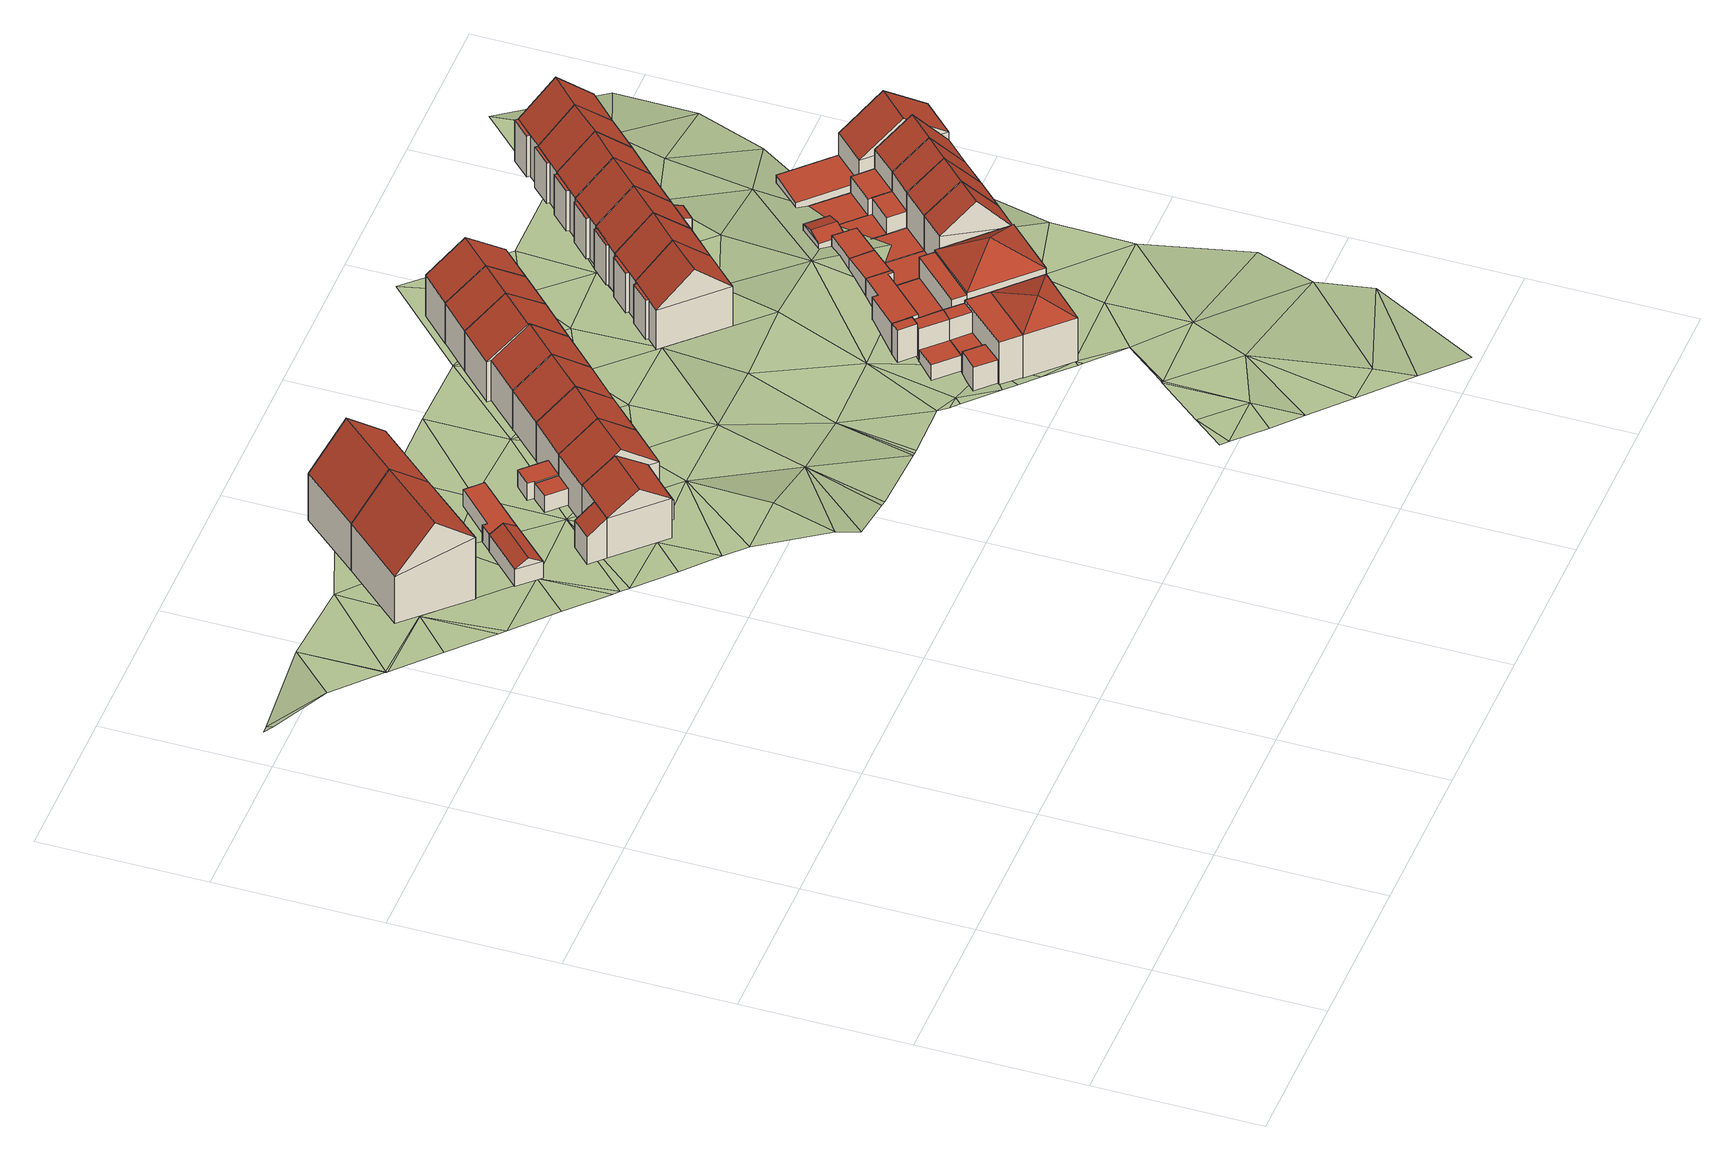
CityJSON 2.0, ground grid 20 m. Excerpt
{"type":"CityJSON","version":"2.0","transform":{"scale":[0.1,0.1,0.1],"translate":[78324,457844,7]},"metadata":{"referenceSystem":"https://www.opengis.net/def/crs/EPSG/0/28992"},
"CityObjects":{
"building1":{"type":"Building","attributes":{"RelativeEavesHeight":7.63,"AbsoluteEavesHeight":22.33,"RelativeRidgeHeight":12.46,"AbsoluteRidgeHeight":27.16,"roofType":"1030"},"geometry":[{"type":"Solid","lod":"2","boundaries":[[[[0,1,2,3]],[[1,4,5,2]],[[4,6,7,5]],[[6,0,3,7]],[[4,1,8]],[[0,6,9]],[[1,0,9,8]],[[6,4,8,9]],[[3,2,5,7]]]],"semantics":{"surfaces":[{"type":"WallSurface"},{"type":"RoofSurface","Slope":38.98,"Direction":311.74},{"type":"RoofSurface","Slope":51.35,"Direction":131.59},{"type":"GroundSurface"}],"values":[[0,0,0,0,0,0,1,2,3]]}}]},
"building2":{"type":"Building","attributes":{"RelativeEavesHeight":2.38,"AbsoluteEavesHeight":17.11,"RelativeRidgeHeight":3.49,"AbsoluteRidgeHeight":18.22,"roofType":"1030"},"geometry":[{"type":"Solid","lod":"2","boundaries":[[[[10,11,12,13]],[[11,14,15,12]],[[14,16,17,15]],[[16,10,13,17]],[[14,11,18]],[[10,16,19]],[[11,10,19,18]],[[16,14,18,19]],[[13,12,15,17]]]],"semantics":{"surfaces":[{"type":"WallSurface"},{"type":"RoofSurface","Slope":56.16,"Direction":134.65},{"type":"RoofSurface","Slope":55.63,"Direction":314.86},{"type":"GroundSurface"}],"values":[[0,0,0,0,0,0,1,2,3]]}}]},
"building3":{"type":"Building","attributes":{"RelativeEavesHeight":7.59,"AbsoluteEavesHeight":22.33,"RelativeRidgeHeight":12.42,"AbsoluteRidgeHeight":27.16,"roofType":"1030"},"geometry":[{"type":"Solid","lod":"2","boundaries":[[[[1,20,21,2]],[[20,22,23,21]],[[22,4,5,23]],[[4,1,2,5]],[[22,20,24]],[[1,4,8]],[[20,1,8,24]],[[4,22,24,8]],[[2,21,23,5]]]],"semantics":{"surfaces":[{"type":"WallSurface"},{"type":"RoofSurface","Slope":38.83,"Direction":311.74},{"type":"RoofSurface","Slope":51.2,"Direction":131.59},{"type":"GroundSurface"}],"values":[[0,0,0,0,0,0,1,2,3]]}}]},
"building4":{"type":"Building","children":["building4-1","building4-2","building4-3","building4-4"]},
"building4-1":{"type":"BuildingPart","attributes":{"RelativeEavesHeight":3.01,"AbsoluteEavesHeight":17.7,"RelativeRidgeHeight":3.29,"AbsoluteRidgeHeight":17.98,"roofType":"1010"},"parents":["building4"],"geometry":[{"type":"Solid","lod":"2","boundaries":[[[[25,26,27,28]],[[26,29,30,27]],[[29,31,32,30]],[[31,25,28,32]],[[31,29,26,25]],[[28,27,30,32]]]],"semantics":{"surfaces":[{"type":"WallSurface"},{"type":"RoofSurface","Slope":69.31,"Direction":135.08},{"type":"GroundSurface"}],"values":[[0,0,0,0,1,2]]}}]},
"building4-2":{"type":"BuildingPart","attributes":{"RelativeEavesHeight":5.65,"AbsoluteEavesHeight":20.35,"RelativeRidgeHeight":8.26,"AbsoluteRidgeHeight":22.96,"roofType":"1030"},"parents":["building4"],"geometry":[{"type":"Solid","lod":"2","boundaries":[[[[33,34,35,32]],[[34,36,37,35]],[[36,38,39,37]],[[38,33,32,39]],[[36,34,40]],[[33,38,41]],[[34,33,41,40]],[[38,36,40,41]],[[32,35,37,39]]]],"semantics":{"surfaces":[{"type":"WallSurface"},{"type":"RoofSurface","Slope":55.74,"Direction":134.95},{"type":"RoofSurface","Slope":55.74,"Direction":314.77},{"type":"GroundSurface"}],"values":[[0,0,0,0,0,0,1,2,3]]}}]},
"building4-3":{"type":"BuildingPart","attributes":{"RelativeEavesHeight":3.17,"AbsoluteEavesHeight":17.91,"RelativeRidgeHeight":3.17,"AbsoluteRidgeHeight":17.91,"roofType":"1000"},"parents":["building4"],"geometry":[{"type":"Solid","lod":"2","boundaries":[[[[42,43,44,45]],[[43,46,47,44]],[[46,48,49,47]],[[48,42,45,49]],[[48,46,43,42]],[[45,44,47,49]]]],"semantics":{"surfaces":[{"type":"WallSurface"},{"type":"RoofSurface","Slope":90,"Direction":0},{"type":"GroundSurface"}],"values":[[0,0,0,0,1,2]]}}]},
"building4-4":{"type":"BuildingPart","attributes":{"RelativeEavesHeight":4.71,"AbsoluteEavesHeight":19.43,"RelativeRidgeHeight":5.63,"AbsoluteRidgeHeight":20.35,"roofType":"1010"},"parents":["building4"],"geometry":[{"type":"Solid","lod":"2","boundaries":[[[[50,36,37,45]],[[36,51,52,37]],[[51,53,54,52]],[[53,50,45,54]],[[53,51,36,50]],[[45,37,52,54]]]],"semantics":{"surfaces":[{"type":"WallSurface"},{"type":"RoofSurface","Slope":52.62,"Direction":314.64},{"type":"GroundSurface"}],"values":[[0,0,0,0,1,2]]}}]},
"building5":{"type":"Building","attributes":{"RelativeEavesHeight":2.33,"AbsoluteEavesHeight":17.11,"RelativeRidgeHeight":2.33,"AbsoluteRidgeHeight":17.11,"roofType":"1000"},"geometry":[{"type":"Solid","lod":"2","boundaries":[[[[55,56,57,58]],[[56,59,60,57]],[[59,61,62,60]],[[61,10,63,62]],[[10,16,64,63]],[[16,55,58,64]],[[16,10,61,59,56,55]],[[58,57,60,62,63,64]]]],"semantics":{"surfaces":[{"type":"WallSurface"},{"type":"RoofSurface","Slope":90,"Direction":0},{"type":"GroundSurface"}],"values":[[0,0,0,0,0,0,1,2]]}}]},
"building6":{"type":"Building","children":["building6-1","building6-2"]},
"building6-1":{"type":"BuildingPart","attributes":{"RelativeEavesHeight":5.39,"AbsoluteEavesHeight":20.05,"RelativeRidgeHeight":8.92,"AbsoluteRidgeHeight":23.58,"roofType":"1030"},"parents":["building6"],"geometry":[{"type":"Solid","lod":"2","boundaries":[[[[65,66,28,67]],[[66,68,39,28]],[[68,69,70,39]],[[69,65,67,70]],[[68,66,71]],[[65,69,72]],[[66,65,72,71]],[[69,68,71,72]],[[67,28,39,70]]]],"semantics":{"surfaces":[{"type":"WallSurface"},{"type":"RoofSurface","Slope":52.41,"Direction":135.01},{"type":"RoofSurface","Slope":52.41,"Direction":314.79},{"type":"GroundSurface"}],"values":[[0,0,0,0,0,0,1,2,3]]}}]},
"building6-2":{"type":"BuildingPart","attributes":{"RelativeEavesHeight":2.35,"AbsoluteEavesHeight":17.11,"RelativeRidgeHeight":2.35,"AbsoluteRidgeHeight":17.11,"roofType":"1000"},"parents":["building6"],"geometry":[{"type":"Solid","lod":"2","boundaries":[[[[73,74,75,76]],[[74,77,78,75]],[[77,79,80,78]],[[79,73,76,80]],[[79,77,74,73]],[[76,75,78,80]]]],"semantics":{"surfaces":[{"type":"WallSurface"},{"type":"RoofSurface","Slope":90,"Direction":0},{"type":"GroundSurface"}],"values":[[0,0,0,0,1,2]]}}]},
"building7":{"type":"Building","children":["building7-1","building7-2"]},
"building7-1":{"type":"BuildingPart","attributes":{"RelativeEavesHeight":5.42,"AbsoluteEavesHeight":20.05,"RelativeRidgeHeight":8.94,"AbsoluteRidgeHeight":23.58,"roofType":"1030"},"parents":["building7"],"geometry":[{"type":"Solid","lod":"2","boundaries":[[[[81,65,82,83]],[[65,69,84,82]],[[69,85,86,84]],[[85,81,83,86]],[[69,65,72]],[[81,85,87]],[[65,81,87,72]],[[85,69,72,87]],[[83,82,84,86]]]],"semantics":{"surfaces":[{"type":"WallSurface"},{"type":"RoofSurface","Slope":52.45,"Direction":135.22},{"type":"RoofSurface","Slope":52.45,"Direction":315.19},{"type":"GroundSurface"}],"values":[[0,0,0,0,0,0,1,2,3]]}}]},
"building7-2":{"type":"BuildingPart","attributes":{"RelativeEavesHeight":2.43,"AbsoluteEavesHeight":17.19,"RelativeRidgeHeight":2.43,"AbsoluteRidgeHeight":17.19,"roofType":"1000"},"parents":["building7"],"geometry":[{"type":"Solid","lod":"2","boundaries":[[[[88,89,78,80]],[[89,90,91,78]],[[90,92,93,91]],[[92,94,95,93]],[[94,96,97,95]],[[96,88,80,97]],[[96,94,92,90,89,88]],[[80,78,91,93,95,97]]]],"semantics":{"surfaces":[{"type":"WallSurface"},{"type":"RoofSurface","Slope":90,"Direction":0},{"type":"GroundSurface"}],"values":[[0,0,0,0,0,0,1,2]]}}]},
"building8":{"type":"Building","attributes":{"RelativeEavesHeight":5.46,"AbsoluteEavesHeight":20.05,"RelativeRidgeHeight":8.98,"AbsoluteRidgeHeight":23.58,"roofType":"1030"},"geometry":[{"type":"Solid","lod":"2","boundaries":[[[[98,81,83,99]],[[81,85,86,83]],[[85,100,101,86]],[[100,98,99,101]],[[85,81,87]],[[98,100,102]],[[81,98,102,87]],[[100,85,87,102]],[[99,83,86,101]]]],"semantics":{"surfaces":[{"type":"WallSurface"},{"type":"RoofSurface","Slope":52.46,"Direction":135.22},{"type":"RoofSurface","Slope":52.46,"Direction":315.19},{"type":"GroundSurface"}],"values":[[0,0,0,0,0,0,1,2,3]]}}]},
"building9":{"type":"Building","attributes":{"RelativeEavesHeight":5.56,"AbsoluteEavesHeight":20.05,"RelativeRidgeHeight":9.08,"AbsoluteRidgeHeight":23.58,"roofType":"1030"},"geometry":[{"type":"Solid","lod":"2","boundaries":[[[[103,98,104,105]],[[98,100,106,104]],[[100,107,108,106]],[[107,103,105,108]],[[100,98,102]],[[103,107,109]],[[98,103,109,102]],[[107,100,102,109]],[[105,104,106,108]]]],"semantics":{"surfaces":[{"type":"WallSurface"},{"type":"RoofSurface","Slope":52.49,"Direction":135.19},{"type":"RoofSurface","Slope":52.49,"Direction":315.11},{"type":"GroundSurface"}],"values":[[0,0,0,0,0,0,1,2,3]]}}]},
"building10":{"type":"Building","attributes":{"RelativeEavesHeight":5.61,"AbsoluteEavesHeight":20.05,"RelativeRidgeHeight":9.13,"AbsoluteRidgeHeight":23.58,"roofType":"1030"},"geometry":[{"type":"Solid","lod":"2","boundaries":[[[[110,111,112,113]],[[111,114,115,112]],[[114,103,116,115]],[[103,110,113,116]],[[114,111,117]],[[110,103,118]],[[111,110,118,117]],[[103,114,117,118]],[[113,112,115,116]]]],"semantics":{"surfaces":[{"type":"WallSurface"},{"type":"RoofSurface","Slope":53.82,"Direction":315.38},{"type":"RoofSurface","Slope":53.82,"Direction":135.28},{"type":"GroundSurface"}],"values":[[0,0,0,0,0,0,1,2,3]]}}]},
"building11":{"type":"Building","attributes":{"RelativeEavesHeight":5.67,"AbsoluteEavesHeight":20.05,"RelativeRidgeHeight":9.19,"AbsoluteRidgeHeight":23.58,"roofType":"1030"},"geometry":[{"type":"Solid","lod":"2","boundaries":[[[[111,119,120,112]],[[119,121,122,120]],[[121,114,115,122]],[[114,111,112,115]],[[121,119,123]],[[111,114,117]],[[119,111,117,123]],[[114,121,123,117]],[[112,120,122,115]]]],"semantics":{"surfaces":[{"type":"WallSurface"},{"type":"RoofSurface","Slope":53.78,"Direction":315.4},{"type":"RoofSurface","Slope":53.78,"Direction":135.34},{"type":"GroundSurface"}],"values":[[0,0,0,0,0,0,1,2,3]]}}]},
"building12":{"type":"Building","attributes":{"RelativeEavesHeight":5.7,"AbsoluteEavesHeight":20.05,"RelativeRidgeHeight":9.23,"AbsoluteRidgeHeight":23.58,"roofType":"1030"},"geometry":[{"type":"Solid","lod":"2","boundaries":[[[[124,121,125,126]],[[121,119,127,125]],[[119,128,129,127]],[[128,124,126,129]],[[119,121,123]],[[124,128,130]],[[121,124,130,123]],[[128,119,123,130]],[[126,125,127,129]]]],"semantics":{"surfaces":[{"type":"WallSurface"},{"type":"RoofSurface","Slope":53.74,"Direction":135.35},{"type":"RoofSurface","Slope":53.74,"Direction":315.44},{"type":"GroundSurface"}],"values":[[0,0,0,0,0,0,1,2,3]]}}]},
"building13":{"type":"Building","children":["building13-1","building13-2"]},
"building13-1":{"type":"BuildingPart","attributes":{"RelativeEavesHeight":5.61,"AbsoluteEavesHeight":19.98,"RelativeRidgeHeight":9.71,"AbsoluteRidgeHeight":24.08,"roofType":"1030"},"parents":["building13"],"geometry":[{"type":"Solid","lod":"2","boundaries":[[[[131,132,133,134]],[[132,135,136,133]],[[135,137,138,136]],[[137,131,134,138]],[[135,132,139]],[[131,137,140]],[[132,131,140,139]],[[137,135,139,140]],[[134,133,136,138]]]],"semantics":{"surfaces":[{"type":"WallSurface"},{"type":"RoofSurface","Slope":47.66,"Direction":135.17},{"type":"RoofSurface","Slope":47.66,"Direction":315.17},{"type":"GroundSurface"}],"values":[[0,0,0,0,0,0,1,2,3]]}}]},
"building13-2":{"type":"BuildingPart","attributes":{"RelativeEavesHeight":5.5,"AbsoluteEavesHeight":19.98,"RelativeRidgeHeight":5.5,"AbsoluteRidgeHeight":19.98,"roofType":"1000"},"parents":["building13"],"geometry":[{"type":"Solid","lod":"2","boundaries":[[[[141,142,143,144]],[[142,145,146,143]],[[145,147,148,146]],[[147,141,144,148]],[[147,145,142,141]],[[144,143,146,148]]]],"semantics":{"surfaces":[{"type":"WallSurface"},{"type":"RoofSurface","Slope":90,"Direction":307.63},{"type":"GroundSurface"}],"values":[[0,0,0,0,1,2]]}}]},
"building14":{"type":"Building","children":["building14-1","building14-2","building14-3","building14-4","building14-5","building14-6","building14-7","building14-8"]},
"building14-1":{"type":"BuildingPart","attributes":{"RelativeEavesHeight":6.04,"AbsoluteEavesHeight":13.98,"RelativeRidgeHeight":8,"AbsoluteRidgeHeight":15.94,"roofType":"1120"},"parents":["building14"],"geometry":[{"type":"Solid","lod":"2","boundaries":[[[[149,150,151,152]],[[150,153,154,151]],[[153,155,156,154]],[[155,149,152,156]],[[150,149,157]],[[153,150,157]],[[155,153,157]],[[149,155,157]],[[152,151,154,156]]]],"semantics":{"surfaces":[{"type":"WallSurface"},{"type":"RoofSurface","Slope":58.09,"Direction":134.62},{"type":"RoofSurface","Slope":58.84,"Direction":225.06},{"type":"RoofSurface","Slope":59.77,"Direction":314.38},{"type":"RoofSurface","Slope":67.28,"Direction":44.62},{"type":"GroundSurface"}],"values":[[0,0,0,0,1,2,3,4,5]]}}]},
"building14-2":{"type":"BuildingPart","attributes":{"RelativeEavesHeight":5.96,"AbsoluteEavesHeight":13.98,"RelativeRidgeHeight":5.96,"AbsoluteRidgeHeight":13.98,"roofType":"1000"},"parents":["building14"],"geometry":[{"type":"Solid","lod":"2","boundaries":[[[[153,158,159,160]],[[158,161,162,159]],[[161,155,163,162]],[[155,153,160,163]],[[155,161,158,153]],[[160,159,162,163]]]],"semantics":{"surfaces":[{"type":"WallSurface"},{"type":"RoofSurface","Slope":90,"Direction":0},{"type":"GroundSurface"}],"values":[[0,0,0,0,1,2]]}}]},
"building14-3":{"type":"BuildingPart","attributes":{"RelativeEavesHeight":4.56,"AbsoluteEavesHeight":14.04,"RelativeRidgeHeight":4.56,"AbsoluteRidgeHeight":14.04,"roofType":"1000"},"parents":["building14"],"geometry":[{"type":"Solid","lod":"2","boundaries":[[[[164,165,166,167]],[[165,168,169,166]],[[168,170,171,169]],[[170,164,167,171]],[[170,168,165,164]],[[167,166,169,171]]]],"semantics":{"surfaces":[{"type":"WallSurface"},{"type":"RoofSurface","Slope":90,"Direction":0},{"type":"GroundSurface"}],"values":[[0,0,0,0,1,2]]}}]},
"building14-4":{"type":"BuildingPart","attributes":{"RelativeEavesHeight":4.67,"AbsoluteEavesHeight":13.56,"RelativeRidgeHeight":4.67,"AbsoluteRidgeHeight":13.56,"roofType":"1000"},"parents":["building14"],"geometry":[{"type":"Solid","lod":"2","boundaries":[[[[172,173,174,175]],[[173,176,177,174]],[[176,178,179,177]],[[178,172,175,179]],[[178,176,173,172]],[[175,174,177,179]]]],"semantics":{"surfaces":[{"type":"WallSurface"},{"type":"RoofSurface","Slope":90,"Direction":0},{"type":"GroundSurface"}],"values":[[0,0,0,0,1,2]]}}]},
"building14-5":{"type":"BuildingPart","attributes":{"RelativeEavesHeight":4.39,"AbsoluteEavesHeight":13.56,"RelativeRidgeHeight":4.39,"AbsoluteRidgeHeight":13.56,"roofType":"1000"},"parents":["building14"],"geometry":[{"type":"Solid","lod":"2","boundaries":[[[[180,172,181,182]],[[172,178,183,181]],[[178,184,185,183]],[[184,180,182,185]],[[184,178,172,180]],[[182,181,183,185]]]],"semantics":{"surfaces":[{"type":"WallSurface"},{"type":"RoofSurface","Slope":90,"Direction":0},{"type":"GroundSurface"}],"values":[[0,0,0,0,1,2]]}}]},
"building14-6":{"type":"BuildingPart","attributes":{"RelativeEavesHeight":2.15,"AbsoluteEavesHeight":10.66,"RelativeRidgeHeight":2.15,"AbsoluteRidgeHeight":10.66,"roofType":"1000"},"parents":["building14"],"geometry":[{"type":"Solid","lod":"2","boundaries":[[[[186,187,188,189]],[[187,190,191,188]],[[190,192,193,191]],[[192,186,189,193]],[[192,190,187,186]],[[189,188,191,193]]]],"semantics":{"surfaces":[{"type":"WallSurface"},{"type":"RoofSurface","Slope":90,"Direction":0},{"type":"GroundSurface"}],"values":[[0,0,0,0,1,2]]}}]},
"building14-7":{"type":"BuildingPart","attributes":{"RelativeEavesHeight":3.22,"AbsoluteEavesHeight":11.26,"RelativeRidgeHeight":3.22,"AbsoluteRidgeHeight":11.26,"roofType":"1000"},"parents":["building14"],"geometry":[{"type":"Solid","lod":"2","boundaries":[[[[194,195,196,197]],[[195,198,199,196]],[[198,200,201,199]],[[200,194,197,201]],[[200,198,195,194]],[[197,196,199,201]]]],"semantics":{"surfaces":[{"type":"WallSurface"},{"type":"RoofSurface","Slope":90,"Direction":0},{"type":"GroundSurface"}],"values":[[0,0,0,0,1,2]]}}]},
"building14-8":{"type":"BuildingPart","attributes":{"RelativeEavesHeight":2.37,"AbsoluteEavesHeight":10.66,"RelativeRidgeHeight":2.37,"AbsoluteRidgeHeight":10.66,"roofType":"1000"},"parents":["building14"],"geometry":[{"type":"Solid","lod":"2","boundaries":[[[[202,186,203,204]],[[186,205,206,203]],[[205,207,208,206]],[[207,202,204,208]],[[207,205,186,202]],[[204,203,206,208]]]],"semantics":{"surfaces":[{"type":"WallSurface"},{"type":"RoofSurface","Slope":90,"Direction":0},{"type":"GroundSurface"}],"values":[[0,0,0,0,1,2]]}}]},
"building15":{"type":"Building","children":["building15-1","building15-2"]},
"building15-1":{"type":"BuildingPart","attributes":{"RelativeEavesHeight":5.68,"AbsoluteEavesHeight":19.98,"RelativeRidgeHeight":9.78,"AbsoluteRidgeHeight":24.08,"roofType":"1030"},"parents":["building15"],"geometry":[{"type":"Solid","lod":"2","boundaries":[[[[209,131,210,211]],[[131,137,212,210]],[[137,213,214,212]],[[213,209,211,214]],[[137,131,140]],[[209,213,215]],[[131,209,215,140]],[[213,137,140,215]],[[211,210,212,214]]]],"semantics":{"surfaces":[{"type":"WallSurface"},{"type":"RoofSurface","Slope":47.64,"Direction":135.21},{"type":"RoofSurface","Slope":47.64,"Direction":315.29},{"type":"GroundSurface"}],"values":[[0,0,0,0,0,0,1,2,3]]}}]},
"building15-2":{"type":"BuildingPart","attributes":{"RelativeEavesHeight":5.55,"AbsoluteEavesHeight":19.98,"RelativeRidgeHeight":5.55,"AbsoluteRidgeHeight":19.98,"roofType":"1000"},"parents":["building15"],"geometry":[{"type":"Solid","lod":"2","boundaries":[[[[216,217,218,219]],[[217,220,221,218]],[[220,222,223,221]],[[222,216,219,223]],[[222,220,217,216]],[[219,218,221,223]]]],"semantics":{"surfaces":[{"type":"WallSurface"},{"type":"RoofSurface","Slope":90,"Direction":315.3},{"type":"GroundSurface"}],"values":[[0,0,0,0,1,2]]}}]},
"building16":{"type":"Building","children":["building16-1","building16-2"]},
"building16-1":{"type":"BuildingPart","attributes":{"RelativeEavesHeight":5.72,"AbsoluteEavesHeight":19.98,"RelativeRidgeHeight":9.82,"AbsoluteRidgeHeight":24.08,"roofType":"1030"},"parents":["building16"],"geometry":[{"type":"Solid","lod":"2","boundaries":[[[[224,209,211,225]],[[209,213,214,211]],[[213,226,227,214]],[[226,224,225,227]],[[213,209,215]],[[224,226,228]],[[209,224,228,215]],[[226,213,215,228]],[[225,211,214,227]]]],"semantics":{"surfaces":[{"type":"WallSurface"},{"type":"RoofSurface","Slope":47.61,"Direction":135.19},{"type":"RoofSurface","Slope":47.61,"Direction":315.23},{"type":"GroundSurface"}],"values":[[0,0,0,0,0,0,1,2,3]]}}]},
"building16-2":{"type":"BuildingPart","attributes":{"RelativeEavesHeight":5.6,"AbsoluteEavesHeight":19.98,"RelativeRidgeHeight":5.6,"AbsoluteRidgeHeight":19.98,"roofType":"1000"},"parents":["building16"],"geometry":[{"type":"Solid","lod":"2","boundaries":[[[[229,230,231,232]],[[230,233,234,231]],[[233,235,236,234]],[[235,229,232,236]],[[235,233,230,229]],[[232,231,234,236]]]],"semantics":{"surfaces":[{"type":"WallSurface"},{"type":"RoofSurface","Slope":90,"Direction":315.12},{"type":"GroundSurface"}],"values":[[0,0,0,0,1,2]]}}]},
"building17":{"type":"Building","children":["building17-1","building17-2","building17-3","building17-4"]},
"building17-1":{"type":"BuildingPart","attributes":{"RelativeEavesHeight":6.85,"AbsoluteEavesHeight":14.94,"RelativeRidgeHeight":9.78,"AbsoluteRidgeHeight":17.86,"roofType":"1120"},"parents":["building17"],"geometry":[{"type":"Solid","lod":"2","boundaries":[[[[237,238,239,240]],[[238,241,242,239]],[[241,243,244,242]],[[243,237,240,244]],[[238,237,245]],[[241,238,245]],[[243,241,245]],[[237,243,245]],[[240,239,242,244]]]],"semantics":{"surfaces":[{"type":"WallSurface"},{"type":"RoofSurface","Slope":53.3,"Direction":44.62},{"type":"RoofSurface","Slope":58.01,"Direction":134.62},{"type":"RoofSurface","Slope":53.3,"Direction":224.62},{"type":"RoofSurface","Slope":58.01,"Direction":314.18},{"type":"GroundSurface"}],"values":[[0,0,0,0,1,2,3,4,5]]}}]},
"building17-2":{"type":"BuildingPart","attributes":{"RelativeEavesHeight":5.45,"AbsoluteEavesHeight":14.64,"RelativeRidgeHeight":5.45,"AbsoluteRidgeHeight":14.64,"roofType":"1000"},"parents":["building17"],"geometry":[{"type":"Solid","lod":"2","boundaries":[[[[246,247,248,249]],[[247,250,251,248]],[[250,252,253,251]],[[252,246,249,253]],[[252,250,247,246]],[[249,248,251,253]]]],"semantics":{"surfaces":[{"type":"WallSurface"},{"type":"RoofSurface","Slope":90,"Direction":0},{"type":"GroundSurface"}],"values":[[0,0,0,0,1,2]]}}]},
"building17-3":{"type":"BuildingPart","attributes":{"RelativeEavesHeight":2.06,"AbsoluteEavesHeight":11.59,"RelativeRidgeHeight":2.06,"AbsoluteRidgeHeight":11.59,"roofType":"1000"},"parents":["building17"],"geometry":[{"type":"Solid","lod":"2","boundaries":[[[[254,255,256,257]],[[255,258,259,256]],[[258,260,261,259]],[[260,262,263,261]],[[262,264,265,263]],[[264,254,257,265]],[[264,262,260,258,255,254]],[[257,256,259,261,263,265]]]],"semantics":{"surfaces":[{"type":"WallSurface"},{"type":"RoofSurface","Slope":90,"Direction":0},{"type":"GroundSurface"}],"values":[[0,0,0,0,0,0,1,2]]}}]},
"building17-4":{"type":"BuildingPart","attributes":{"RelativeEavesHeight":4.28,"AbsoluteEavesHeight":14.04,"RelativeRidgeHeight":4.28,"AbsoluteRidgeHeight":14.04,"roofType":"1000"},"parents":["building17"],"geometry":[{"type":"Solid","lod":"2","boundaries":[[[[266,267,268,269]],[[267,270,271,268]],[[270,168,272,271]],[[168,273,274,272]],[[273,275,276,274]],[[275,277,278,276]],[[277,279,280,278]],[[279,266,269,280]],[[279,277,275,273,168,270,267,266]],[[269,268,271,272,274,276,278,280]]]],"semantics":{"surfaces":[{"type":"WallSurface"},{"type":"RoofSurface","Slope":90,"Direction":0},{"type":"GroundSurface"}],"values":[[0,0,0,0,0,0,0,0,1,2]]}}]},
"building18":{"type":"Building","children":["building18-1","building18-2","building18-3"]},
"building18-1":{"type":"BuildingPart","attributes":{"RelativeEavesHeight":5.63,"AbsoluteEavesHeight":19.98,"RelativeRidgeHeight":5.63,"AbsoluteRidgeHeight":19.98,"roofType":"1000"},"parents":["building18"],"geometry":[{"type":"Solid","lod":"2","boundaries":[[[[281,282,283,284]],[[282,285,286,283]],[[285,287,288,286]],[[287,281,284,288]],[[287,285,282,281]],[[284,283,286,288]]]],"semantics":{"surfaces":[{"type":"WallSurface"},{"type":"RoofSurface","Slope":90,"Direction":307.54},{"type":"GroundSurface"}],"values":[[0,0,0,0,1,2]]}}]},
"building18-2":{"type":"BuildingPart","attributes":{"RelativeEavesHeight":5.72,"AbsoluteEavesHeight":19.98,"RelativeRidgeHeight":9.82,"AbsoluteRidgeHeight":24.08,"roofType":"1030"},"parents":["building18"],"geometry":[{"type":"Solid","lod":"2","boundaries":[[[[289,224,225,290]],[[224,226,227,225]],[[226,291,292,227]],[[291,289,290,292]],[[226,224,228]],[[289,291,293]],[[224,289,293,228]],[[291,226,228,293]],[[290,225,227,292]]]],"semantics":{"surfaces":[{"type":"WallSurface"},{"type":"RoofSurface","Slope":47.63,"Direction":135.38},{"type":"RoofSurface","Slope":47.63,"Direction":315.26},{"type":"GroundSurface"}],"values":[[0,0,0,0,0,0,1,2,3]]}}]},
"building18-3":{"type":"BuildingPart","attributes":{"RelativeEavesHeight":3,"AbsoluteEavesHeight":17.21,"RelativeRidgeHeight":3.56,"AbsoluteRidgeHeight":17.78,"roofType":"1010"},"parents":["building18"],"geometry":[{"type":"Solid","lod":"2","boundaries":[[[[294,295,296,297]],[[295,298,299,296]],[[298,300,301,299]],[[300,294,297,301]],[[300,298,295,294]],[[297,296,299,301]]]],"semantics":{"surfaces":[{"type":"WallSurface"},{"type":"RoofSurface","Slope":66.37,"Direction":135.47},{"type":"GroundSurface"}],"values":[[0,0,0,0,1,2]]}}]},
"building19":{"type":"Building","children":["building19-1","building19-2","building19-3"]},
"building19-1":{"type":"BuildingPart","attributes":{"RelativeEavesHeight":6.77,"AbsoluteEavesHeight":15.59,"RelativeRidgeHeight":11.03,"AbsoluteRidgeHeight":19.85,"roofType":"1030"},"parents":["building19"],"geometry":[{"type":"Solid","lod":"2","boundaries":[[[[302,303,304,305]],[[303,306,307,304]],[[306,308,309,307]],[[308,302,305,309]],[[306,303,310]],[[302,308,311]],[[303,302,311,310]],[[308,306,310,311]],[[305,304,307,309]]]],"semantics":{"surfaces":[{"type":"WallSurface"},{"type":"RoofSurface","Slope":40.06,"Direction":134.59},{"type":"RoofSurface","Slope":53.03,"Direction":314.54},{"type":"GroundSurface"}],"values":[[0,0,0,0,0,0,1,2,3]]}}]},
"building19-2":{"type":"BuildingPart","attributes":{"RelativeEavesHeight":1.09,"AbsoluteEavesHeight":11.59,"RelativeRidgeHeight":1.09,"AbsoluteRidgeHeight":11.59,"roofType":"1000"},"parents":["building19"],"geometry":[{"type":"Solid","lod":"2","boundaries":[[[[312,313,314,315]],[[313,316,317,314]],[[316,318,319,317]],[[318,312,315,319]],[[318,316,313,312]],[[315,314,317,319]]]],"semantics":{"surfaces":[{"type":"WallSurface"},{"type":"RoofSurface","Slope":90,"Direction":0},{"type":"GroundSurface"}],"values":[[0,0,0,0,1,2]]}}]},
"building19-3":{"type":"BuildingPart","attributes":{"RelativeEavesHeight":2.36,"AbsoluteEavesHeight":13.94,"RelativeRidgeHeight":2.36,"AbsoluteRidgeHeight":13.94,"roofType":"1000"},"parents":["building19"],"geometry":[{"type":"Solid","lod":"2","boundaries":[[[[320,321,322,316]],[[321,323,324,322]],[[323,325,318,324]],[[325,320,316,318]],[[325,323,321,320]],[[316,322,324,318]]]],"semantics":{"surfaces":[{"type":"WallSurface"},{"type":"RoofSurface","Slope":90,"Direction":0},{"type":"GroundSurface"}],"values":[[0,0,0,0,1,2]]}}]},
"building20":{"type":"Building","children":["building20-1","building20-2"]},
"building20-1":{"type":"BuildingPart","attributes":{"RelativeEavesHeight":5.7,"AbsoluteEavesHeight":19.98,"RelativeRidgeHeight":9.8,"AbsoluteRidgeHeight":24.08,"roofType":"1030"},"parents":["building20"],"geometry":[{"type":"Solid","lod":"2","boundaries":[[[[326,289,290,327]],[[289,291,292,290]],[[291,328,329,292]],[[328,326,327,329]],[[291,289,293]],[[326,328,330]],[[289,326,330,293]],[[328,291,293,330]],[[327,290,292,329]]]],"semantics":{"surfaces":[{"type":"WallSurface"},{"type":"RoofSurface","Slope":47.68,"Direction":135.34},{"type":"RoofSurface","Slope":47.68,"Direction":315.29},{"type":"GroundSurface"}],"values":[[0,0,0,0,0,0,1,2,3]]}}]},
"building20-2":{"type":"BuildingPart","attributes":{"RelativeEavesHeight":5.67,"AbsoluteEavesHeight":19.98,"RelativeRidgeHeight":5.67,"AbsoluteRidgeHeight":19.98,"roofType":"1000"},"parents":["building20"],"geometry":[{"type":"Solid","lod":"2","boundaries":[[[[331,332,333,334]],[[332,335,336,333]],[[335,337,338,336]],[[337,331,334,338]],[[337,335,332,331]],[[334,333,336,338]]]],"semantics":{"surfaces":[{"type":"WallSurface"},{"type":"RoofSurface","Slope":90,"Direction":315.21},{"type":"GroundSurface"}],"values":[[0,0,0,0,1,2]]}}]},
"building21":{"type":"Building","children":["building21-1","building21-2","building21-3"]},
"building21-1":{"type":"BuildingPart","attributes":{"RelativeEavesHeight":6.24,"AbsoluteEavesHeight":15.59,"RelativeRidgeHeight":10.5,"AbsoluteRidgeHeight":19.85,"roofType":"1030"},"parents":["building21"],"geometry":[{"type":"Solid","lod":"2","boundaries":[[[[339,302,340,341]],[[302,308,342,340]],[[308,343,344,342]],[[343,339,341,344]],[[308,302,311]],[[339,343,345]],[[302,339,345,311]],[[343,308,311,345]],[[341,340,342,344]]]],"semantics":{"surfaces":[{"type":"WallSurface"},{"type":"RoofSurface","Slope":40.08,"Direction":134.6},{"type":"RoofSurface","Slope":53.05,"Direction":314.55},{"type":"GroundSurface"}],"values":[[0,0,0,0,0,0,1,2,3]]}}]},
"building21-2":{"type":"BuildingPart","attributes":{"RelativeEavesHeight":0.544,"AbsoluteEavesHeight":11.59,"RelativeRidgeHeight":0.544,"AbsoluteRidgeHeight":11.59,"roofType":"1000"},"parents":["building21"],"geometry":[{"type":"Solid","lod":"2","boundaries":[[[[346,312,347,348]],[[312,318,349,347]],[[318,350,351,349]],[[350,346,348,351]],[[350,318,312,346]],[[348,347,349,351]]]],"semantics":{"surfaces":[{"type":"WallSurface"},{"type":"RoofSurface","Slope":90,"Direction":0},{"type":"GroundSurface"}],"values":[[0,0,0,0,1,2]]}}]},
"building21-3":{"type":"BuildingPart","attributes":{"RelativeEavesHeight":1.86,"AbsoluteEavesHeight":13.94,"RelativeRidgeHeight":1.86,"AbsoluteRidgeHeight":13.94,"roofType":"1000"},"parents":["building21"],"geometry":[{"type":"Solid","lod":"2","boundaries":[[[[325,323,352,353]],[[323,354,355,352]],[[354,356,357,355]],[[356,325,353,357]],[[356,354,323,325]],[[353,352,355,357]]]],"semantics":{"surfaces":[{"type":"WallSurface"},{"type":"RoofSurface","Slope":90,"Direction":0},{"type":"GroundSurface"}],"values":[[0,0,0,0,1,2]]}}]},
"building22":{"type":"Building","children":["building22-1","building22-2","building22-3","building22-4"]},
"building22-1":{"type":"BuildingPart","attributes":{"RelativeEavesHeight":6.66,"AbsoluteEavesHeight":15.59,"RelativeRidgeHeight":10.92,"AbsoluteRidgeHeight":19.85,"roofType":"1030"},"parents":["building22"],"geometry":[{"type":"Solid","lod":"2","boundaries":[[[[358,339,359,360]],[[339,343,361,359]],[[343,362,363,361]],[[362,358,360,363]],[[343,339,345]],[[358,362,364]],[[339,358,364,345]],[[362,343,345,364]],[[360,359,361,363]]]],"semantics":{"surfaces":[{"type":"WallSurface"},{"type":"RoofSurface","Slope":40.1,"Direction":134.59},{"type":"RoofSurface","Slope":53.07,"Direction":314.54},{"type":"GroundSurface"}],"values":[[0,0,0,0,0,0,1,2,3]]}}]},
"building22-2":{"type":"BuildingPart","attributes":{"RelativeEavesHeight":3.33,"AbsoluteEavesHeight":13.94,"RelativeRidgeHeight":3.33,"AbsoluteRidgeHeight":13.94,"roofType":"1000"},"parents":["building22"],"geometry":[{"type":"Solid","lod":"2","boundaries":[[[[365,366,367,368]],[[366,369,370,367]],[[369,371,372,370]],[[371,365,368,372]],[[371,369,366,365]],[[368,367,370,372]]]],"semantics":{"surfaces":[{"type":"WallSurface"},{"type":"RoofSurface","Slope":90,"Direction":0},{"type":"GroundSurface"}],"values":[[0,0,0,0,1,2]]}}]},
"building22-3":{"type":"BuildingPart","attributes":{"RelativeEavesHeight":0.518,"AbsoluteEavesHeight":11.59,"RelativeRidgeHeight":0.518,"AbsoluteRidgeHeight":11.59,"roofType":"1000"},"parents":["building22"],"geometry":[{"type":"Solid","lod":"2","boundaries":[[[[373,374,375,376]],[[374,377,378,375]],[[377,379,380,378]],[[379,373,376,380]],[[379,377,374,373]],[[376,375,378,380]]]],"semantics":{"surfaces":[{"type":"WallSurface"},{"type":"RoofSurface","Slope":90,"Direction":0},{"type":"GroundSurface"}],"values":[[0,0,0,0,1,2]]}}]},
"building22-4":{"type":"BuildingPart","attributes":{"RelativeEavesHeight":1.36,"AbsoluteEavesHeight":13.34,"RelativeRidgeHeight":1.96,"AbsoluteRidgeHeight":13.94,"roofType":"1030"},"parents":["building22"],"geometry":[{"type":"Solid","lod":"2","boundaries":[[[[381,382,383,384]],[[382,385,386,383]],[[385,387,388,386]],[[387,381,384,388]],[[385,382,389]],[[381,387,390]],[[382,381,390,389]],[[387,385,389,390]],[[384,383,386,388]]]],"semantics":{"surfaces":[{"type":"WallSurface"},{"type":"RoofSurface","Slope":71.67,"Direction":224.46},{"type":"RoofSurface","Slope":71.67,"Direction":44.22},{"type":"GroundSurface"}],"values":[[0,0,0,0,0,0,1,2,3]]}}]},
"building23":{"type":"Building","children":["building23-1","building23-2"]},
"building23-1":{"type":"BuildingPart","attributes":{"RelativeEavesHeight":5.71,"AbsoluteEavesHeight":19.98,"RelativeRidgeHeight":9.81,"AbsoluteRidgeHeight":24.08,"roofType":"1030"},"parents":["building23"],"geometry":[{"type":"Solid","lod":"2","boundaries":[[[[391,326,327,392]],[[326,328,329,327]],[[328,393,394,329]],[[393,391,392,394]],[[328,326,330]],[[391,393,395]],[[326,391,395,330]],[[393,328,330,395]],[[392,327,329,394]]]],"semantics":{"surfaces":[{"type":"WallSurface"},{"type":"RoofSurface","Slope":47.69,"Direction":135.37},{"type":"RoofSurface","Slope":47.69,"Direction":315.38},{"type":"GroundSurface"}],"values":[[0,0,0,0,0,0,1,2,3]]}}]},
"building23-2":{"type":"BuildingPart","attributes":{"RelativeEavesHeight":5.71,"AbsoluteEavesHeight":19.98,"RelativeRidgeHeight":5.71,"AbsoluteRidgeHeight":19.98,"roofType":"1000"},"parents":["building23"],"geometry":[{"type":"Solid","lod":"2","boundaries":[[[[396,397,398,399]],[[397,400,401,398]],[[400,393,394,401]],[[393,396,399,394]],[[393,400,397,396]],[[399,398,401,394]]]],"semantics":{"surfaces":[{"type":"WallSurface"},{"type":"RoofSurface","Slope":90,"Direction":315.38},{"type":"GroundSurface"}],"values":[[0,0,0,0,1,2]]}}]},
"building24":{"type":"Building","children":["building24-1","building24-2","building24-3"]},
"building24-1":{"type":"BuildingPart","attributes":{"RelativeEavesHeight":6.79,"AbsoluteEavesHeight":15.59,"RelativeRidgeHeight":11.05,"AbsoluteRidgeHeight":19.85,"roofType":"1030"},"parents":["building24"],"geometry":[{"type":"Solid","lod":"2","boundaries":[[[[402,358,403,404]],[[358,362,405,403]],[[362,406,407,405]],[[406,402,404,407]],[[362,358,364]],[[402,406,408]],[[358,402,408,364]],[[406,362,364,408]],[[404,403,405,407]]]],"semantics":{"surfaces":[{"type":"WallSurface"},{"type":"RoofSurface","Slope":40.13,"Direction":134.59},{"type":"RoofSurface","Slope":53.09,"Direction":314.54},{"type":"GroundSurface"}],"values":[[0,0,0,0,0,0,1,2,3]]}}]},
"building24-2":{"type":"BuildingPart","attributes":{"RelativeEavesHeight":3.44,"AbsoluteEavesHeight":13.94,"RelativeRidgeHeight":3.44,"AbsoluteRidgeHeight":13.94,"roofType":"1000"},"parents":["building24"],"geometry":[{"type":"Solid","lod":"2","boundaries":[[[[409,365,410,411]],[[365,412,413,410]],[[412,414,415,413]],[[414,409,411,415]],[[414,412,365,409]],[[411,410,413,415]]]],"semantics":{"surfaces":[{"type":"WallSurface"},{"type":"RoofSurface","Slope":90,"Direction":0},{"type":"GroundSurface"}],"values":[[0,0,0,0,1,2]]}}]},
"building24-3":{"type":"BuildingPart","attributes":{"RelativeEavesHeight":0.599,"AbsoluteEavesHeight":11.59,"RelativeRidgeHeight":0.599,"AbsoluteRidgeHeight":11.59,"roofType":"1000"},"parents":["building24"],"geometry":[{"type":"Solid","lod":"2","boundaries":[[[[416,417,418,419]],[[417,420,421,418]],[[420,422,423,421]],[[422,416,419,423]],[[422,420,417,416]],[[419,418,421,423]]]],"semantics":{"surfaces":[{"type":"WallSurface"},{"type":"RoofSurface","Slope":90,"Direction":0},{"type":"GroundSurface"}],"values":[[0,0,0,0,1,2]]}}]},
"building25":{"type":"Building","children":["building25-1","building25-2"]},
"building25-1":{"type":"BuildingPart","attributes":{"RelativeEavesHeight":5.79,"AbsoluteEavesHeight":19.98,"RelativeRidgeHeight":9.89,"AbsoluteRidgeHeight":24.08,"roofType":"1030"},"parents":["building25"],"geometry":[{"type":"Solid","lod":"2","boundaries":[[[[424,391,425,426]],[[391,393,427,425]],[[393,428,429,427]],[[428,424,426,429]],[[393,391,395]],[[424,428,430]],[[391,424,430,395]],[[428,393,395,430]],[[426,425,427,429]]]],"semantics":{"surfaces":[{"type":"WallSurface"},{"type":"RoofSurface","Slope":47.74,"Direction":135.27},{"type":"RoofSurface","Slope":47.74,"Direction":315.08},{"type":"GroundSurface"}],"values":[[0,0,0,0,0,0,1,2,3]]}}]},
"building25-2":{"type":"BuildingPart","attributes":{"RelativeEavesHeight":5.79,"AbsoluteEavesHeight":19.98,"RelativeRidgeHeight":5.79,"AbsoluteRidgeHeight":19.98,"roofType":"1000"},"parents":["building25"],"geometry":[{"type":"Solid","lod":"2","boundaries":[[[[431,432,433,434]],[[432,435,436,433]],[[435,428,429,436]],[[428,431,434,429]],[[428,435,432,431]],[[434,433,436,429]]]],"semantics":{"surfaces":[{"type":"WallSurface"},{"type":"RoofSurface","Slope":90,"Direction":315.12},{"type":"GroundSurface"}],"values":[[0,0,0,0,1,2]]}}]},
"building26":{"type":"Building","children":["building26-1","building26-2"]},
"building26-1":{"type":"BuildingPart","attributes":{"RelativeEavesHeight":6.88,"AbsoluteEavesHeight":15.68,"RelativeRidgeHeight":10.83,"AbsoluteRidgeHeight":19.63,"roofType":"1030"},"parents":["building26"],"geometry":[{"type":"Solid","lod":"2","boundaries":[[[[437,438,404,439]],[[438,440,441,404]],[[440,442,443,441]],[[442,437,439,443]],[[440,438,444]],[[437,442,445]],[[438,437,445,444]],[[442,440,444,445]],[[439,404,441,443]]]],"semantics":{"surfaces":[{"type":"WallSurface"},{"type":"RoofSurface","Slope":53.66,"Direction":134.59},{"type":"RoofSurface","Slope":53.66,"Direction":314.5},{"type":"GroundSurface"}],"values":[[0,0,0,0,0,0,1,2,3]]}}]},
"building26-2":{"type":"BuildingPart","attributes":{"RelativeEavesHeight":2.1,"AbsoluteEavesHeight":12.59,"RelativeRidgeHeight":2.1,"AbsoluteRidgeHeight":12.59,"roofType":"1000"},"parents":["building26"],"geometry":[{"type":"Solid","lod":"2","boundaries":[[[[446,447,448,449]],[[447,450,451,448]],[[450,452,453,451]],[[452,446,449,453]],[[452,450,447,446]],[[449,448,451,453]]]],"semantics":{"surfaces":[{"type":"WallSurface"},{"type":"RoofSurface","Slope":90,"Direction":0},{"type":"GroundSurface"}],"values":[[0,0,0,0,1,2]]}}]},
"terrain1":{"type":"TINRelief","geometry":[{"type":"CompositeSurface","lod":"2","boundaries":[[[454,455,456]],[[457,455,454]],[[455,457,458]],[[457,459,458]],[[460,461,459]],[[460,462,461]],[[459,461,458]],[[463,461,462]],[[462,464,463]],[[458,461,465]],[[466,463,464]],[[461,463,465]],[[467,463,466]],[[463,467,468]],[[469,468,467]],[[469,470,468]],[[465,463,471]],[[472,468,470]],[[463,468,471]],[[465,471,473]],[[472,474,475]],[[476,477,474]],[[468,472,475]],[[478,477,476]],[[471,468,475]],[[474,477,475]],[[473,471,479]],[[471,475,480]],[[478,481,482]],[[482,477,478]],[[483,484,481]],[[471,480,479]],[[475,477,482]],[[481,484,482]],[[480,475,485]],[[475,482,486]],[[483,487,488]],[[488,484,483]],[[482,484,488]],[[475,486,485]],[[479,480,489]],[[487,490,488]],[[480,485,489]],[[490,491,488]],[[486,482,492]],[[482,488,492]],[[485,486,493]],[[494,488,491]],[[486,492,493]],[[492,488,495]],[[489,485,496]],[[485,493,497]],[[488,494,495]],[[485,497,496]],[[494,498,495]],[[499,495,498]],[[493,492,500]],[[492,495,501]],[[495,499,502]],[[492,501,500]],[[497,493,500]],[[503,504,505]],[[496,497,506]],[[501,495,507]],[[508,509,503]],[[495,502,507]],[[503,509,504]],[[510,511,502]],[[497,500,506]],[[512,511,510]],[[508,513,509]],[[502,511,507]],[[514,511,512]],[[500,501,515]],[[504,509,516]],[[496,506,517]],[[501,507,515]],[[518,511,514]],[[507,511,518]],[[509,519,516]],[[514,520,518]],[[521,509,513]],[[513,522,521]],[[496,517,523]],[[524,518,520]],[[516,519,525]],[[506,500,526]],[[519,509,521]],[[500,515,527]],[[528,529,522]],[[518,524,530]],[[531,530,524]],[[519,532,525]],[[522,529,521]],[[533,530,531]],[[500,527,526]],[[517,506,526]],[[507,518,534]],[[532,530,533]],[[515,507,535]],[[519,521,536]],[[519,536,532]],[[523,517,537]],[[507,534,535]],[[527,515,535]],[[518,530,538]],[[539,530,532]],[[540,529,528]],[[517,526,537]],[[528,541,540]],[[521,529,542]],[[534,518,538]],[[539,532,536]],[[526,527,543]],[[536,521,542]],[[530,539,538]],[[527,535,543]],[[529,540,542]],[[537,526,544]],[[535,534,545]],[[526,543,546]],[[534,538,545]],[[539,536,547]],[[536,542,548]],[[526,546,544]],[[543,535,549]],[[535,545,550]],[[538,539,547]],[[536,548,547]],[[535,550,549]],[[546,543,549]],[[545,538,551]],[[538,547,551]],[[550,545,552]],[[544,546,553]],[[546,549,554]],[[545,551,552]],[[546,554,553]],[[549,550,555]],[[544,553,556]],[[554,549,555]],[[553,554,557]],[[554,555,557]],[[556,553,558]],[[553,557,558]]]}]}
},
"vertices":[
[188,927,143],[254,1000,143],[254,1000,77],[188,927,77],[324,937,164],[324,937,77],[255,859,164],[255,859,77],[289,969,202],[222,893,202],
[356,848,101],[311,802,101],[311,802,77],[356,848,77],[288,826,101],[288,826,77],[333,871,101],[333,871,77],[299,814,112],[344,859,112],
[317,1071,143],[317,1071,77],[387,1008,164],[387,1008,77],[352,1040,202],
[473,727,104],[448,702,104],[448,702,77],[473,727,77],[437,712,110],[437,712,77],[463,737,110],[463,737,77],
[463,737,133],[419,694,133],[419,694,77],[365,748,133],[365,748,77],[408,792,133],[408,792,77],[392,721,160],[436,764,160],
[387,770,109],[375,782,109],[375,782,77],[387,770,77],[381,788,109],[381,788,77],[393,776,109],[393,776,77],
[387,770,133],[348,765,115],[348,765,77],[370,787,115],[370,787,77],
[345,883,101],[349,879,101],[349,879,78],[345,883,78],[393,922,101],[393,922,78],[412,904,101],[412,904,78],[356,848,78],[333,871,78],
[514,768,131],[473,727,131],[514,768,77],[408,792,131],[449,833,131],[449,833,77],[441,759,166],[481,800,166],
[432,816,101],[412,836,101],[412,836,78],[432,816,78],[428,853,101],[428,853,78],[449,833,101],[449,833,78],
[554,808,131],[514,768,76],[554,808,76],[449,833,76],[490,873,131],[490,873,76],[522,840,166],
[449,833,102],[428,853,102],[430,854,102],[430,854,78],[424,860,102],[424,860,78],[442,877,102],[442,877,78],[468,851,102],[468,851,78],
[595,848,131],[595,848,76],[531,914,131],[531,914,76],[563,881,166],
[634,887,131],[595,848,75],[634,887,75],[531,914,75],[570,953,131],[570,953,75],[602,920,166],
[566,956,131],[606,995,131],[606,995,74],[566,956,74],[676,928,131],[676,928,74],[634,887,74],[641,961,166],[600,921,166],
[642,1030,131],[642,1030,74],[711,963,131],[711,963,74],[676,996,166],
[746,998,131],[711,963,73],[746,998,73],[642,1030,73],[678,1065,131],[678,1065,73],[712,1032,166],
[810,788,130],[771,749,130],[771,749,74],[810,788,74],[707,813,130],[707,813,74],[745,850,130],[745,850,74],[739,781,171],[777,819,171],
[721,826,130],[718,829,130],[718,829,75],[721,826,75],[739,850,130],[739,850,75],[742,847,130],[742,847,75],
[967,462,70],[911,406,70],[911,406,9],[967,462,9],[865,452,70],[865,452,9],[920,508,70],[920,508,9],[911,451,89],
[845,472,70],[845,472,10],[865,452,10],[898,530,70],[898,530,10],[920,508,10],
[844,565,70],[827,581,70],[827,581,25],[844,565,25],[836,591,70],[836,591,25],[853,574,70],[853,574,25],
[880,548,66],[898,530,66],[898,530,19],[880,548,19],[887,517,66],[887,517,19],[867,536,66],[867,536,19],
[853,574,66],[880,548,22],[853,574,22],[867,536,22],[841,562,66],[841,562,22],
[867,536,37],[847,516,37],[847,516,15],[867,536,15],[822,541,37],[822,541,15],[841,562,37],[841,562,15],
[847,474,43],[826,495,43],[826,495,10],[847,474,10],[847,515,43],[847,515,10],[867,495,43],[867,495,10],
[847,515,37],[867,536,13],[847,515,13],[887,517,37],[887,517,13],[867,495,37],[867,495,13],
[845,823,130],[810,788,73],[845,823,73],[745,850,73],[780,886,130],[780,886,73],[812,854,171],
[756,861,130],[753,864,130],[753,864,74],[756,861,74],[774,885,130],[774,885,74],[777,882,130],[777,882,74],
[879,857,130],[879,857,73],[815,920,130],[815,920,73],[847,888,171],
[791,896,130],[789,899,130],[789,899,74],[791,896,74],[810,920,130],[810,920,74],[812,917,130],[812,917,74],
[955,584,79],[1022,518,79],[1022,518,11],[955,584,11],[967,462,79],[967,462,11],[900,528,79],[900,528,11],[961,523,109],
[955,584,76],[900,528,76],[900,528,22],[955,584,22],[887,541,76],[887,541,22],[942,597,76],[942,597,22],
[942,597,46],[887,541,46],[887,541,25],[942,597,25],[859,569,46],[859,569,25],[910,621,46],[910,621,25],[915,617,46],[915,617,25],[918,620,46],[918,620,25],
[915,617,70],[910,621,70],[910,621,28],[915,617,28],[859,569,70],[859,569,28],[836,591,28],[870,625,70],[870,625,28],[875,620,70],[875,620,28],[896,642,70],[896,642,28],[918,620,70],[918,620,28],
[826,931,130],[823,934,130],[823,934,73],[826,931,73],[845,955,130],[845,955,73],[847,952,130],[847,952,73],
[915,893,130],[915,893,73],[851,956,130],[851,956,73],[883,924,171],
[897,875,108],[915,856,96],[915,856,72],[897,875,72],[898,840,96],[898,840,72],[879,857,108],[879,857,72],
[1049,545,76],[1022,518,76],[1022,518,18],[1049,545,18],[959,580,96],[959,580,18],[986,607,96],[986,607,18],[991,549,128],[1017,576,128],
[986,607,46],[959,580,46],[959,580,35],[986,607,35],[918,621,46],[918,621,35],[944,649,46],[944,649,35],
[918,621,69],[896,642,69],[896,642,46],[922,670,69],[922,670,46],[944,649,69],
[949,926,130],[949,926,73],[884,989,130],[884,989,73],[917,957,171],
[861,966,130],[859,969,130],[859,969,73],[861,966,73],[880,990,130],[880,990,73],[883,987,130],[883,987,73],
[1078,575,76],[1049,545,24],[1078,575,24],[986,607,24],[1015,637,96],[1015,637,24],[1047,606,128],
[1015,637,46],[986,607,40],[1015,637,40],[944,649,40],[972,679,46],[972,679,40],
[922,670,51],[944,649,51],[951,700,69],[951,700,51],[972,679,69],[972,679,51],
[1104,602,76],[1078,575,19],[1104,602,19],[1015,637,19],[1041,663,96],[1041,663,19],[1073,632,128],
[1041,663,69],[1015,637,69],[1015,637,36],[1041,663,36],[998,654,69],[998,654,36],[1024,680,69],[1024,680,36],
[1024,680,46],[998,654,46],[998,654,41],[1024,680,41],[963,689,46],[963,689,41],[988,715,46],[988,715,41],
[963,689,63],[940,711,63],[940,711,50],[963,689,50],[965,737,63],[965,737,50],[988,715,63],[988,715,50],[952,724,69],[975,702,69],
[984,961,130],[984,961,73],[918,1022,130],[918,1022,73],[951,992,171],
[897,1001,130],[894,1004,130],[894,1004,73],[897,1001,73],[915,1025,130],[915,1025,73],
[1133,631,76],[1104,602,18],[1133,631,18],[1041,663,18],[1070,693,96],[1070,693,18],[1102,662,128],
[1070,693,69],[1041,663,35],[1070,693,35],[1020,683,69],[1020,683,35],[1049,713,69],[1049,713,35],
[1020,683,46],[972,731,46],[972,731,40],[1020,683,40],[1001,761,46],[1001,761,40],[1049,713,46],[1049,713,40],
[1018,994,130],[984,961,72],[1018,994,72],[918,1022,72],[953,1057,130],[953,1057,72],[986,1026,171],
[932,1036,130],[929,1039,130],[929,1039,72],[932,1036,72],[950,1060,130],[950,1060,72],
[1169,668,87],[1133,631,87],[1169,668,18],[1057,706,87],[1057,706,18],[1092,742,87],[1092,742,18],[1095,669,126],[1131,705,126],
[1057,706,56],[1003,759,56],[1003,759,35],[1057,706,35],[1039,794,56],[1039,794,35],[1092,742,56],[1092,742,35],
[9,1002,55],[9,1010,53],[1,1010,52],[57,958,77],[109,1011,77],[109,910,77],[110,909,77],[110,910,77],[111,908,77],[208,906,77],[161,862,77],[211,1004,77],[209,817,77],[217,810,77],[308,808,77],[265,765,78],[311,723,77],[323,908,78],[318,717,77],[283,1029,78],[326,709,77],[409,810,78],[369,669,77],[407,706,77],[409,633,77],[411,1009,78],[410,915,78],[433,610,77],[512,710,77],[509,540,56],[509,610,77],[512,910,78],[540,778,76],[533,519,43],[609,609,47],[512,1010,78],[599,519,26],[609,519,23],[611,709,76],[610,810,76],[704,520,11],[710,610,26],[608,1009,75],[641,879,75],[709,520,10],[714,520,10],[711,808,75],[711,710,67],[780,520,12],[844,210,6],[865,255,6],[835,218,6],[709,911,74],[809,610,30],[878,177,6],[911,210,6],[791,510,10],[809,509,10],[801,501,10],[910,147,7],[838,466,10],[810,711,73],[908,309,8],[745,980,73],[868,491,12],[911,309,8],[851,453,10],[979,239,9],[954,106,8],[711,1110,75],[872,434,10],[911,312,8],[804,915,74],[828,785,73],[1009,55,9],[1005,104,8],[909,409,9],[904,403,9],[950,361,9],[909,399,9],[913,609,43],[910,708,64],[1011,310,9],[810,1010,73],[1024,490,12],[1009,410,10],[1121,141,16],[1057,10,9],[1110,209,15],[909,811,72],[910,1010,73],[1001,623,44],[939,892,73],[1110,410,11],[1136,281,15],[1009,810,55],[1010,709,45],[1111,509,12],[1130,596,13],[1024,976,73],[1009,910,70],[1095,828,37],[1010,1110,71],[1110,907,52],[1102,1003,60]
]}
